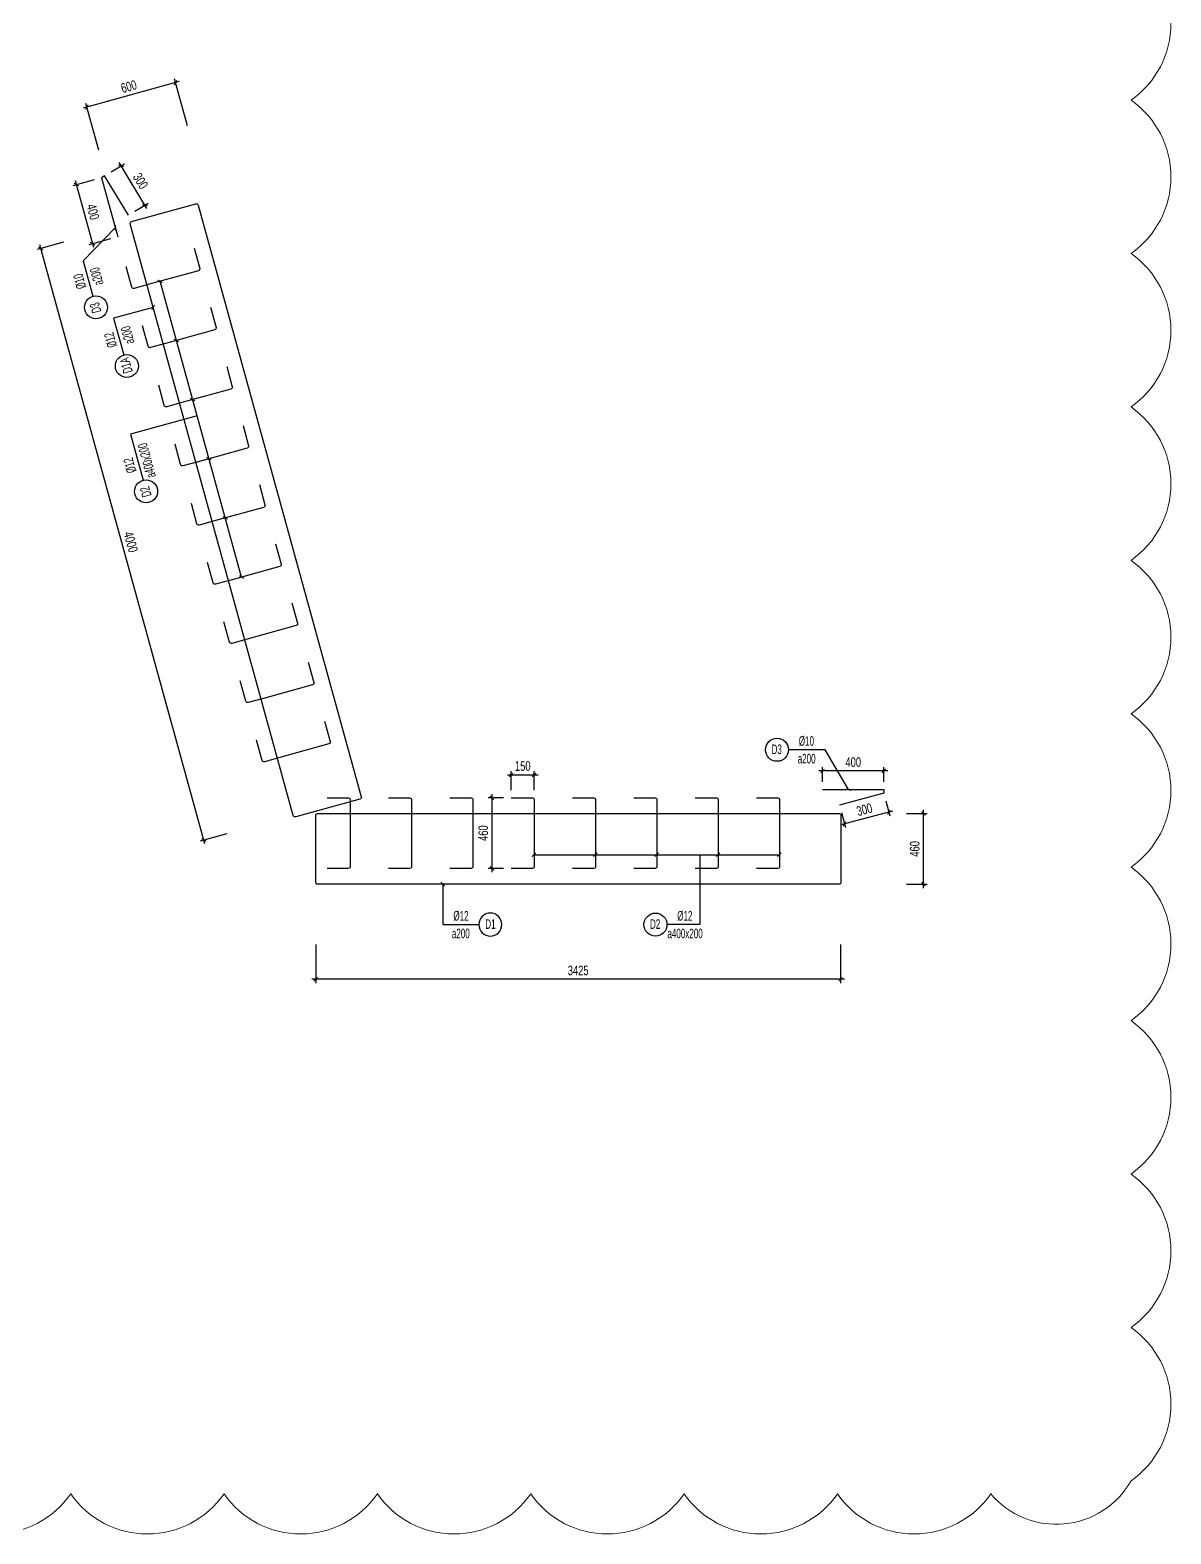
# Model space of a CAD drawing. Header units: millimetres. Extents: x -147841 to 368790, y -162721 to 84261.
# Drawn here: x 309553 to 316993, y -113133 to -103330 of the extents above; entities that cross this region are included whole.
import ezdxf
from ezdxf.enums import TextEntityAlignment as Align

# ---------------------------------------------------------------- set-up
doc = ezdxf.new("R2010")
doc.units = ezdxf.units.MM
doc.header["$LTSCALE"] = 1000
doc.header["$MEASUREMENT"] = 0
doc.header["$PDMODE"] = 1
doc.header["$PDSIZE"] = -10
doc.layers.get('0').update_dxf_attribs({"linetype": 'CONTINUOUS', "lineweight": 18})
doc.layers.get('DEFPOINTS').update_dxf_attribs({"color": 5, "linetype": 'CONTINUOUS', "lineweight": 18})
doc.layers.add('ccu11-Dim', color=8, linetype='CONTINUOUS', lineweight=18)
for name, color, linetype in [('ccu11-Manh', 8, 'CONTINUOUS'), ('ccu11-Thay', 7, 'CONTINUOUS'), ('ccu11-Thepdai', 6, 'CONTINUOUS'), ('KC-Cotthep', 8, 'CONTINUOUS'), ('KC-Dim', 8, 'CONTINUOUS')]:
    doc.layers.add(name, color=color, linetype=linetype)
doc.styles.add('ARIAL', font='arial.ttf', dxfattribs={"width": 0.7})
doc.styles.add('ccu11-dim', font='vnsimli.shx', dxfattribs={"width": 0.65, "bigfont": 'bigfont.shx'})
doc.dimstyles.new('2.5-25', dxfattribs={"dimscale": 25, "dimtxt": 2.5, "dimasz": 1, "dimexe": 1, "dimexo": 2, "dimgap": 1, "dimtad": 1, "dimdec": 1, "dimrnd": 5, "dimdsep": 46, "dimtxsty": 'ARIAL', "dimblk": 'ARCHTICK', "dimcen": -1, "dimdle": 1, "dimclrd": 256, "dimclre": 256, "dimclrt": 3, "dimadec": 0, "dimazin": 2, "dimtfac": 0.1, "dimtdec": 1, "dimtmove": 0, "dimatfit": 1, "dimldrblk": 'ARCHTICK', "dimfxl": 1, "dimtvp": 0.833333, "dimtfill": 1, "dimtolj": 1, "dimtzin": 12, "dimarcsym": 0})
doc.dimstyles.new('ccu11-100x4', dxfattribs={"dimscale": 100, "dimtxt": 2.5, "dimasz": 1, "dimexe": 1, "dimexo": 2, "dimgap": 1, "dimtad": 1, "dimdec": 0, "dimlfac": 0.25, "dimdsep": 46, "dimtxsty": 'ccu11-dim', "dimblk": 'ARCHTICK', "dimcen": -1, "dimdle": 1, "dimclrd": 256, "dimclre": 256, "dimclrt": 31, "dimadec": 0, "dimazin": 2, "dimtfac": 0.1, "dimtdec": 0, "dimtmove": 0, "dimatfit": 1, "dimldrblk": 'ARCHTICK', "dimfxl": 1, "dimtvp": 0.833333, "dimtolj": 1, "dimtzin": 12, "dimarcsym": 0})

# ---------------------------------------------------------------- blocks, each defined once
blk = doc.blocks.new('_ARCHTICK')
at = {"color": 0, "linetype": 'ByBlock', "const_width": 0.3}
blk.add_lwpolyline([(-0.5, -0.5), (0.5, 0.5)], dxfattribs=at)
blk = doc.blocks.new('att_thep_2')
blk.add_circle((-300, 0), 300)
at = {"color": 31, "style": 'ARIAL', "width": 0.6}
blk.add_attdef('SH', text='', height=250, dxfattribs=at).set_placement((-281, -111), align=Align.CENTER)
at = {"color": 3, "style": 'ARIAL', "width": 0.6}
blk.add_attdef('DK', text='', height=250, dxfattribs=at).set_placement((467, 105), align=Align.CENTER)
at = {"color": 2, "style": 'ARIAL', "width": 0.6}
blk.add_attdef('KC', text='', height=250, dxfattribs=at).set_placement((472, -355), align=Align.CENTER)
blk = doc.blocks.new('*D1360')
at = {"layer": 'DEFPOINTS', "color": 0, "ltscale": 3000, "transparency": 16777216}
for p in [(309623.5, -104754.5), (309820.4, -104700.1), (310884.2, -108556.1)]:
    blk.add_point(p, dxfattribs=at)
at = {"layer": 'KC-Dim', "lineweight": -2, "ltscale": 3000, "transparency": 16777216}
for p, q in [((309772.2, -104713.4), (309599.4, -104761.1)), ((310693.9, -108634.5), (309616.8, -104730.4)), ((310836, -108569.4), (310663.2, -108617.1))]:
    blk.add_line(p, q, dxfattribs=at)
at = {"layer": 'KC-Dim', "lineweight": -2, "ltscale": 3000, "transparency": 16777216, "xscale": 25, "yscale": 25, "zscale": 25}
for p, rotation in [((309623.5, -104754.5), 105.4234460771901), ((310687.3, -108610.4), 285.4234460771902)]:
    blk.add_blockref('_ARCHTICK', p, dxfattribs=dict(at, rotation=rotation))
at = {"layer": 'KC-Dim', "color": 3, "ltscale": 3000, "transparency": 16777216, "insert": (310210.2, -106667.3), "char_height": 62.5, "attachment_point": 5, "rotation": 285.42345, "style": 'ARIAL', "bg_fill": 3, "box_fill_scale": 1.25, "bg_fill_color": 256, "bg_fill_true_color": 13158600, "bg_fill_transparency": 0}
blk.add_mtext('\\A1;4000', dxfattribs=at)
blk = doc.blocks.new('*D1361')
at = {"layer": 'DEFPOINTS', "color": 0, "ltscale": 3000, "transparency": 16777216}
for p in [(309923.3, -103832.9), (310592.7, -104002.4), (310014.1, -104162)]:
    blk.add_point(p, dxfattribs=at)
at = {"layer": 'KC-Dim', "lineweight": -2, "ltscale": 3000, "transparency": 16777216}
for p, q in [((310526, -103666.6), (309899.2, -103839.5)), ((310579.4, -103954.2), (310495.3, -103649.2)), ((310000.8, -104113.8), (309916.6, -103808.8))]:
    blk.add_line(p, q, dxfattribs=at)
at = {"layer": 'KC-Dim', "lineweight": -2, "ltscale": 3000, "transparency": 16777216, "xscale": 25, "yscale": 25, "zscale": 25}
for p, rotation in [((310501.9, -103673.3), 15.42344607719014), ((309923.3, -103832.9), 195.4234460771902)]:
    blk.add_blockref('_ARCHTICK', p, dxfattribs=dict(at, rotation=rotation))
at = {"layer": 'KC-Dim', "color": 3, "ltscale": 3000, "transparency": 16777216, "insert": (310197.5, -103698.2), "char_height": 62.5, "attachment_point": 5, "rotation": 15.42345, "style": 'ARIAL', "bg_fill": 3, "box_fill_scale": 1.25, "bg_fill_color": 256, "bg_fill_true_color": 13158600, "bg_fill_transparency": 0}
blk.add_mtext('\\A1;600', dxfattribs=at)
blk = doc.blocks.new('*D1362')
at = {"layer": 'DEFPOINTS', "color": 0, "linetype": 'ByBlock', "ltscale": 30, "transparency": 16777216}
for p in [(311416.1, -109242), (314838.6, -109242), (311416.1, -109517.6)]:
    blk.add_point(p, dxfattribs=at)
at = {"layer": 'KC-Dim', "linetype": 'ByBlock', "lineweight": -2, "ltscale": 30, "transparency": 16777216}
for p, q in [((311416.1, -109292), (311416.1, -109542.6)), ((314838.6, -109292), (314838.6, -109542.6)), ((314863.6, -109517.6), (311391.1, -109517.6))]:
    blk.add_line(p, q, dxfattribs=at)
at = {"layer": 'KC-Dim', "linetype": 'ByBlock', "lineweight": -2, "ltscale": 30, "transparency": 16777216, "xscale": 25, "yscale": 25, "zscale": 25, "rotation": 180}
blk.add_blockref('_ARCHTICK', (311416.1, -109517.6), dxfattribs=at)
at = {"layer": 'KC-Dim', "linetype": 'ByBlock', "lineweight": -2, "ltscale": 30, "transparency": 16777216, "xscale": 25, "yscale": 25, "zscale": 25}
blk.add_blockref('_ARCHTICK', (314838.6, -109517.6), dxfattribs=at)
at = {"layer": 'KC-Dim', "color": 3, "linetype": 'ByBlock', "ltscale": 30, "transparency": 16777216, "insert": (313127.4, -109460.7), "char_height": 62.5, "attachment_point": 5, "style": 'ARIAL', "bg_fill": 3, "box_fill_scale": 1.25, "bg_fill_color": 256, "bg_fill_true_color": 13158600, "bg_fill_transparency": 0}
blk.add_mtext('\\A1;3425', dxfattribs=at)
blk = doc.blocks.new('*D1389')
at = {"layer": 'DEFPOINTS', "color": 0, "ltscale": 3000, "transparency": 16777216}
for p in [(314721.6, -108159.1), (314721.6, -108281.6), (315120.8, -108281.6)]:
    blk.add_point(p, dxfattribs=at)
at = {"layer": 'KC-Dim', "lineweight": -2, "ltscale": 3000, "transparency": 16777216}
for p, q in [((315145.8, -108159.1), (314696.6, -108159.1)), ((314721.6, -108231.6), (314721.6, -108134.1)), ((315120.8, -108231.6), (315120.8, -108134.1))]:
    blk.add_line(p, q, dxfattribs=at)
at = {"layer": 'KC-Dim', "lineweight": -2, "ltscale": 3000, "transparency": 16777216, "xscale": 25, "yscale": 25, "zscale": 25, "rotation": 180}
blk.add_blockref('_ARCHTICK', (314721.6, -108159.1), dxfattribs=at)
at = {"layer": 'KC-Dim', "lineweight": -2, "ltscale": 3000, "transparency": 16777216, "xscale": 25, "yscale": 25, "zscale": 25}
blk.add_blockref('_ARCHTICK', (315120.8, -108159.1), dxfattribs=at)
at = {"layer": 'KC-Dim', "color": 3, "ltscale": 3000, "transparency": 16777216, "insert": (314921.2, -108102.1), "char_height": 62.5, "attachment_point": 5, "style": 'ARIAL', "bg_fill": 3, "box_fill_scale": 1.25, "bg_fill_color": 256, "bg_fill_true_color": 13158600, "bg_fill_transparency": 0}
blk.add_mtext('\\A1;400', dxfattribs=at)
blk = doc.blocks.new('*D1390')
at = {"layer": 'DEFPOINTS', "color": 0, "ltscale": 3000, "transparency": 16777216}
for p in [(315120.8, -108305.3), (314831.2, -108382.5), (314863.8, -108505.1)]:
    blk.add_point(p, dxfattribs=at)
at = {"layer": 'KC-Dim', "lineweight": -2, "ltscale": 3000, "transparency": 16777216}
for p, q in [((315133.7, -108353.6), (315160, -108452)), ((315177.7, -108421.5), (314839.7, -108511.5)), ((314844, -108430.8), (314870.3, -108529.2))]:
    blk.add_line(p, q, dxfattribs=at)
at = {"layer": 'KC-Dim', "lineweight": -2, "ltscale": 3000, "transparency": 16777216, "xscale": 25, "yscale": 25, "zscale": 25}
for p, rotation in [((315153.5, -108427.9), 14.92381909086665), ((314863.8, -108505.1), 194.9238190908667)]:
    blk.add_blockref('_ARCHTICK', p, dxfattribs=dict(at, rotation=rotation))
at = {"layer": 'KC-Dim', "color": 3, "ltscale": 3000, "transparency": 16777216, "insert": (314994, -108411.5), "char_height": 62.5, "attachment_point": 5, "rotation": 14.92382, "style": 'ARIAL', "bg_fill": 3, "box_fill_scale": 1.25, "bg_fill_color": 256, "bg_fill_true_color": 13158600, "bg_fill_transparency": 0}
blk.add_mtext('\\A1;300', dxfattribs=at)
blk = doc.blocks.new('*D1391')
at = {"layer": 'DEFPOINTS', "color": 0, "ltscale": 3000, "transparency": 16777216}
for p in [(315218.9, -108437.8), (315379.2, -108437.8), (315218.9, -108897.8)]:
    blk.add_point(p, dxfattribs=at)
at = {"layer": 'KC-Dim', "lineweight": -2, "ltscale": 3000, "transparency": 16777216}
for p, q in [((315379.2, -108922.8), (315379.2, -108412.8)), ((315268.9, -108437.8), (315404.2, -108437.8)), ((315268.9, -108897.8), (315404.2, -108897.8))]:
    blk.add_line(p, q, dxfattribs=at)
at = {"layer": 'KC-Dim', "lineweight": -2, "ltscale": 3000, "transparency": 16777216, "xscale": 25, "yscale": 25, "zscale": 25}
for p, rotation in [((315379.2, -108437.8), 90), ((315379.2, -108897.8), 270)]:
    blk.add_blockref('_ARCHTICK', p, dxfattribs=dict(at, rotation=rotation))
at = {"layer": 'KC-Dim', "color": 3, "ltscale": 3000, "transparency": 16777216, "insert": (315322.3, -108667.8), "char_height": 62.5, "attachment_point": 5, "rotation": 90, "style": 'ARIAL', "bg_fill": 3, "box_fill_scale": 1.25, "bg_fill_color": 256, "bg_fill_true_color": 13158600, "bg_fill_transparency": 0}
blk.add_mtext('\\A1;460', dxfattribs=at)
blk = doc.blocks.new('*D1392')
at = {"layer": 'ccu11-Dim', "lineweight": -2, "ltscale": 3000, "transparency": 16777216}
for p, q in [((309971.1, -104306.1), (309831.3, -104344.7)), ((309968.4, -104747.4), (309848.8, -104313.9)), ((310077.4, -104691.4), (309937.6, -104729.9))]:
    blk.add_line(p, q, dxfattribs=at)
at = {"layer": 'DEFPOINTS', "color": 0, "ltscale": 3000, "transparency": 16777216}
for p in [(310019.3, -104292.8), (309855.4, -104338), (310125.6, -104678.1)]:
    blk.add_point(p, dxfattribs=at)
at = {"layer": 'ccu11-Dim', "lineweight": -2, "ltscale": 3000, "transparency": 16777216, "xscale": 25, "yscale": 25, "zscale": 25}
for p, rotation in [((309855.4, -104338), 105.425199562054), ((309961.7, -104723.3), 285.425199562054)]:
    blk.add_blockref('_ARCHTICK', p, dxfattribs=dict(at, rotation=rotation))
at = {"layer": 'ccu11-Dim', "color": 3, "ltscale": 3000, "transparency": 16777216, "insert": (309963.4, -104515.5), "char_height": 62.5, "attachment_point": 5, "rotation": 285.4252, "style": 'ARIAL', "bg_fill": 3, "box_fill_scale": 1.25, "bg_fill_color": 256, "bg_fill_true_color": 13158600, "bg_fill_transparency": 0}
blk.add_mtext('\\A1;400', dxfattribs=at)
blk = doc.blocks.new('*D1393')
at = {"layer": 'ccu11-Dim', "lineweight": -2, "ltscale": 3000, "transparency": 16777216}
for p, q in [((310082.1, -104254.8), (310168.6, -104202.5)), ((310315.2, -104493.3), (310134.3, -104194.1)), ((310237.2, -104511.3), (310323.6, -104459))]:
    blk.add_line(p, q, dxfattribs=at)
at = {"layer": 'DEFPOINTS', "color": 0, "ltscale": 3000, "transparency": 16777216}
for p in [(310039.3, -104280.7), (310147.2, -104215.5), (310194.4, -104537.1)]:
    blk.add_point(p, dxfattribs=at)
at = {"layer": 'ccu11-Dim', "lineweight": -2, "ltscale": 3000, "transparency": 16777216, "xscale": 25, "yscale": 25, "zscale": 25}
for p, rotation in [((310147.2, -104215.5), 121.1562452084881), ((310302.3, -104471.9), 301.1562452084881)]:
    blk.add_blockref('_ARCHTICK', p, dxfattribs=dict(at, rotation=rotation))
at = {"layer": 'ccu11-Dim', "color": 3, "ltscale": 3000, "transparency": 16777216, "insert": (310273.4, -104314.2), "char_height": 62.5, "attachment_point": 5, "rotation": 301.15625, "style": 'ARIAL', "bg_fill": 3, "box_fill_scale": 1.25, "bg_fill_color": 256, "bg_fill_true_color": 13158600, "bg_fill_transparency": 0}
blk.add_mtext('\\A1;300', dxfattribs=at)
blk = doc.blocks.new('*D1534')
at = {"layer": 'DEFPOINTS', "color": 0, "ltscale": 3000, "transparency": 16777216}
for p in [(312691.1, -108335.1), (312565.3, -108795.1), (312691.1, -108795.1)]:
    blk.add_point(p, dxfattribs=at)
at = {"layer": 'KC-Dim', "lineweight": -2, "ltscale": 3000, "transparency": 16777216}
for p, q in [((312565.3, -108310.1), (312565.3, -108820.1)), ((312641.1, -108335.1), (312540.3, -108335.1)), ((312641.1, -108795.1), (312540.3, -108795.1))]:
    blk.add_line(p, q, dxfattribs=at)
at = {"layer": 'KC-Dim', "lineweight": -2, "ltscale": 3000, "transparency": 16777216, "xscale": 25, "yscale": 25, "zscale": 25}
for p, rotation in [((312565.3, -108335.1), 90), ((312565.3, -108795.1), 270)]:
    blk.add_blockref('_ARCHTICK', p, dxfattribs=dict(at, rotation=rotation))
at = {"layer": 'KC-Dim', "color": 3, "ltscale": 3000, "transparency": 16777216, "insert": (312508.4, -108565.1), "char_height": 62.5, "attachment_point": 5, "rotation": 90, "style": 'ARIAL', "bg_fill": 3, "box_fill_scale": 1.25, "bg_fill_color": 256, "bg_fill_true_color": 13158600, "bg_fill_transparency": 0}
blk.add_mtext('\\A1;460', dxfattribs=at)
blk = doc.blocks.new('*D1535')
at = {"layer": 'DEFPOINTS', "color": 0, "ltscale": 3000, "transparency": 16777216}
for p in [(312691.1, -108335.1), (312841.1, -108335.1)]:
    blk.add_point(p, dxfattribs=at)
at = {"layer": 'KC-Dim', "lineweight": -2, "ltscale": 3000, "transparency": 16777216}
for p, q in [((312666.1, -108185), (312866.1, -108185)), ((312691.1, -108285.1), (312691.1, -108160)), ((312841.1, -108285.1), (312841.1, -108160))]:
    blk.add_line(p, q, dxfattribs=at)
at = {"layer": 'KC-Dim', "lineweight": -2, "ltscale": 3000, "transparency": 16777216, "xscale": 25, "yscale": 25, "zscale": 25, "rotation": 180}
blk.add_blockref('_ARCHTICK', (312691.1, -108185), dxfattribs=at)
at = {"layer": 'KC-Dim', "lineweight": -2, "ltscale": 3000, "transparency": 16777216, "xscale": 25, "yscale": 25, "zscale": 25}
blk.add_blockref('_ARCHTICK', (312841.1, -108185), dxfattribs=at)
at = {"layer": 'KC-Dim', "color": 3, "ltscale": 3000, "transparency": 16777216, "insert": (312766.1, -108128.1), "char_height": 62.5, "attachment_point": 5, "style": 'ARIAL', "bg_fill": 3, "box_fill_scale": 1.25, "bg_fill_color": 256, "bg_fill_true_color": 13158600, "bg_fill_transparency": 0}
blk.add_mtext('\\A1;150', dxfattribs=at)
at = {"layer": 'DEFPOINTS', "color": 0, "ltscale": 3000, "transparency": 16777216}
blk.add_point((312841.1, -108185), dxfattribs=at)
blk = doc.blocks.new('*U1582')
at = {"layer": 'ccu11-Thepdai', "flags": 128}
blk.add_lwpolyline([(75, 230), (-62.5, 230, 0.414214), (-75, 217.5), (-75, -114.4), (-75, -217.5, 0.414214), (-62.5, -230), (75, -230)], format="xyb", dxfattribs=at)
blk = doc.blocks.new('*U1581')
at = {"layer": 'ccu11-Thay', "color": 0, "linetype": 'ByBlock', "lineweight": -2, "transparency": 16777216}
for p in [(0, 0), (400, 0), (800, 0), (1200, 0), (1600, 0), (2000, 0), (2400, 0), (2800, 0)]:
    blk.add_blockref('*U1582', p, dxfattribs=at)
blk = doc.blocks.new('*U1584')
at = {"layer": 'ccu11-Thepdai', "flags": 128}
blk.add_lwpolyline([(75, 230), (-62.5, 230, 0.414214), (-75, 217.5), (-75, -114.4), (-75, -217.5, 0.414214), (-62.5, -230), (75, -230)], format="xyb", dxfattribs=at)
blk = doc.blocks.new('*U1583')
at = {"layer": 'ccu11-Thay', "color": 0, "linetype": 'ByBlock', "lineweight": -2, "transparency": 16777216}
for p in [(0, 0), (400, 0), (800, 0), (1200, 0), (1600, 0), (2000, 0), (2400, 0), (2800, 0), (3200, 0)]:
    blk.add_blockref('*U1584', p, dxfattribs=at)

msp = doc.modelspace()

# ---------------------------------------------------------------- linework, layer by layer
at = {"layer": 'ccu11-Manh', "ltscale": 3000}
for points in [[(310932.74, -106895.88), (310400.84, -104967.91), (310400.84, -104967.91)], [(312838.65, -108705.7), (314438.65, -108705.7)]]:
    msp.add_lwpolyline(points, dxfattribs=at)
at = {"layer": 'ccu11-Thepdai', "flags": 128}
for points in [[(310194.37, -104537.15), (310039.33, -104280.7), (310019.27, -104292.82), (310125.57, -104678.09)], [(314721.58, -108281.61), (315120.83, -108281.61), (315120.83, -108305.26), (314831.17, -108382.47)]]:
    msp.add_lwpolyline(points, dxfattribs=at)
at = {"layer": 'ccu11-Thepdai'}
for points in [[(310649.45, -104471.39), (311713.37, -108327.3, -0.4142136), (311704.65, -108342.68), (311285.32, -108458.39, -0.4142136), (311269.95, -108449.66), (310206.03, -104593.75, -0.4142136), (310214.75, -104578.38), (310634.08, -104462.66, -0.4142136)], [(314828.65, -108897.78), (311428.65, -108897.78, -0.4142136), (311416.15, -108885.28), (311416.15, -108450.28, -0.4142136), (311428.65, -108437.78), (314828.65, -108437.78, -0.4142136), (314841.15, -108450.28), (314841.15, -108885.28, -0.4142136)]]:
    msp.add_lwpolyline(points, format="xyb", close=True, dxfattribs=at)

# ---------------------------------------------------------------- block references
at = {"layer": 'ccu11-Manh', "ltscale": 3000, "xscale": 25, "yscale": 25, "zscale": 25}
for p, rotation in [((310400.84, -104967.91), 285.4234460771896), ((310507.22, -105353.51), 285.4234460771896), ((310613.6, -105739.1), 285.4234460771896), ((310719.98, -106124.69), 285.4234460771896), ((310826.36, -106510.29), 285.4234460771896), ((310932.76, -106895.88), 285.4234460771896), ((312838.65, -108705.7), 180), ((313238.65, -108705.7), 180), ((313638.65, -108705.7), 180), ((314038.65, -108705.7), 180), ((314438.65, -108705.7), 180)]:
    msp.add_blockref('_ARCHTICK', p, dxfattribs=dict(at, rotation=rotation))
at = {"layer": 'KC-Cotthep'}
ref = msp.add_blockref('att_thep_2', (310164.38, -105447.84), dxfattribs=dict(at, xscale=0.2499999999999998, yscale=0.2499999999999998, zscale=0.2499999999999998, rotation=105.4234460771896))
ref.add_attrib('KC', 'a200', dxfattribs={"layer": '0', "color": 2, "height": 62.5, "rotation": 105.423446, "style": 'ARIAL', "width": 0.6}).set_placement((310218.63, -105310.5), align=Align.CENTER)
ref.add_attrib('DK', '%%C12', dxfattribs={"layer": '0', "color": 215, "height": 62.5, "rotation": 105.423446, "style": 'ARIAL', "width": 0.6}).set_placement((310107.95, -105342.4), align=Align.CENTER)
ref.add_attrib('SH', 'D1A', dxfattribs={"layer": '0', "color": 31, "height": 62.5, "rotation": 105.423446, "style": 'ARIAL', "width": 0.6}).set_placement((310209.93, -105508.15), align=Align.CENTER)
ref = msp.add_blockref('att_thep_2', (310290.17, -106265.09), dxfattribs=dict(at, xscale=0.2499999999999998, yscale=0.2499999999999998, zscale=0.2499999999999998, rotation=105.4234460771896))
ref.add_attrib('KC', 'a400x200', dxfattribs={"layer": '0', "color": 2, "height": 62.5, "rotation": 105.423446, "style": 'ARIAL', "width": 0.6}).set_placement((310344.42, -106127.75), align=Align.CENTER)
ref.add_attrib('DK', '%%C12', dxfattribs={"layer": '0', "color": 215, "height": 62.5, "rotation": 105.423446, "style": 'ARIAL', "width": 0.6}).set_placement((310233.81, -106159.9), align=Align.CENTER)
ref.add_attrib('SH', 'D2', dxfattribs={"layer": '0', "color": 31, "height": 62.5, "rotation": 105.423446, "style": 'ARIAL', "width": 0.6}).set_placement((310337.54, -106332), align=Align.CENTER)
ref = msp.add_blockref('att_thep_2', (313706.62, -109161.16), dxfattribs=dict(at, xscale=0.25, yscale=0.25, zscale=0.25))
ref.add_attrib('KC', 'a400x200', dxfattribs={"layer": '0', "color": 2, "height": 62.5, "style": 'ARIAL', "width": 0.6}).set_placement((313824.59, -109249.98), align=Align.CENTER)
ref.add_attrib('DK', '%%C12', dxfattribs={"layer": '0', "color": 215, "height": 62.5, "style": 'ARIAL', "width": 0.6}).set_placement((313823.02, -109134.8), align=Align.CENTER)
ref.add_attrib('SH', 'D2', dxfattribs={"layer": '0', "color": 31, "height": 62.5, "style": 'ARIAL', "width": 0.6}).set_placement((313629.52, -109189.03), align=Align.CENTER)

# ---------------------------------------------------------------- dimensions: what is measured, and where the dimension line sits
at = {"layer": 'KC-Dim', "ltscale": 3000}
dim = msp.add_linear_dim(base=(309923.3, -103832.89), p1=(310592.73, -104002.37), p2=(310014.09, -104162.01), angle=15.423446, dimstyle='2.5-25', dxfattribs=at)
dim.commit()
dim.dimension.update_dxf_attribs({"geometry": '*D1361', "text_midpoint": (310197.48, -103698.21)})

# ---------------------------------------------------------------- leaders
at = {"layer": 'ccu11-Manh', "ltscale": 10}
for points in [[(310642.69, -105844.54), (310207.29, -105964.66), (310290.17, -106265.09)], [(313921.73, -108709.49), (313921.73, -109161.16), (313705.42, -109161.16)]]:
    msp.add_leader(points, dimstyle='ccu11-100x4', override={"dimgap": 1, "dimtad": 0, "dimldrblk": 'None'}, dxfattribs=at)
at = {"layer": 'ccu11-Manh', "ltscale": 3000}
msp.add_leader([(312244.93, -108897.78), (312244.93, -109161.16), (312479.59, -109161.16)], dimstyle='ccu11-100x4', override={"dimasz": 0.25, "dimtad": 0}, dxfattribs=at)
at = {"layer": 'KC-Dim', "linetype": 'ByBlock', "ltscale": 30}
msp.add_leader([(310356.12, -105137.79), (310098.45, -105208.88), (310164.38, -105447.84)], dimstyle='2.5-25', dxfattribs=at)

# ---------------------------------------------------------------- next in the draw order: dimensions: what is measured, and where the dimension line sits
at = {"layer": 'KC-Dim', "ltscale": 3000}
for base, p1, p2, angle, override, picture, middle in [((309623.48, -104754.46), (310884.21, -108556.08), (309820.41, -104700.14), 285.423446, {"dimtmove": 1}, '*D1360', (310210.25, -106667.3)), ((314721.5773, -108159.0504), (315120.8308, -108281.6118), (314721.5773, -108281.6118), 180, {"dimfxl": 7, "dimfxlon": 1}, '*D1389', (314921.2041, -108102.1396))]:
    dim = msp.add_linear_dim(base=base, p1=p1, p2=p2, angle=angle, dimstyle='2.5-25', override=override, dxfattribs=at)
    dim.commit()
    dim.dimension.update_dxf_attribs({"geometry": picture, "text_midpoint": middle})
at = {"layer": 'KC-Dim', "linetype": 'ByBlock', "ltscale": 30}
dim = msp.add_linear_dim(base=(311416.15, -109517.58), p1=(314838.65, -109241.95), p2=(311416.15, -109241.95), angle=180, dimstyle='2.5-25', dxfattribs=at)
dim.commit()
dim.dimension.update_dxf_attribs({"geometry": '*D1362', "text_midpoint": (313127.4, -109460.65)})

# ---------------------------------------------------------------- next in the draw order: block references
at = {"layer": 'ccu11-Thay', "xscale": -1, "rotation": 285.4251995620412}
msp.add_blockref('*U1583', (311272.25, -107969.25), dxfattribs=at)
at = {"layer": 'KC-Cotthep'}
ref = msp.add_blockref('att_thep_2', (309962.89, -105065.35), dxfattribs=dict(at, xscale=0.25, yscale=0.25, zscale=0.25, rotation=105.423446077216))
ref.add_attrib('KC', 'a200', dxfattribs={"layer": '0', "color": 2, "height": 62.5, "rotation": 105.423446, "style": 'ARIAL', "width": 0.6}).set_placement((310017.14, -104928.01), align=Align.CENTER)
ref.add_attrib('DK', '%%C10', dxfattribs={"layer": '0', "color": 15, "height": 62.5, "rotation": 105.423446, "style": 'ARIAL', "width": 0.6}).set_placement((309906.53, -104960.16), align=Align.CENTER)
ref.add_attrib('SH', 'D3', dxfattribs={"layer": '0', "color": 31, "height": 62.5, "rotation": 105.423446, "style": 'ARIAL', "width": 0.6}).set_placement((310010.36, -105132.63), align=Align.CENTER)
ref = msp.add_blockref('att_thep_2', (314499.31, -108021.8), dxfattribs=dict(at, xscale=0.25, yscale=0.25, zscale=0.25))
ref.add_attrib('KC', 'a200', dxfattribs={"layer": '0', "color": 2, "height": 62.5, "style": 'ARIAL', "width": 0.6}).set_placement((314617.28, -108110.62), align=Align.CENTER)
ref.add_attrib('DK', '%%C10', dxfattribs={"layer": '0', "color": 15, "height": 62.5, "style": 'ARIAL', "width": 0.6}).set_placement((314615.7, -107995.45), align=Align.CENTER)
ref.add_attrib('SH', 'D3', dxfattribs={"layer": '0', "color": 31, "height": 62.5, "style": 'ARIAL', "width": 0.6}).set_placement((314421.82, -108049.67), align=Align.CENTER)
ref = msp.add_blockref('att_thep_2', (312479.59, -109161.16), dxfattribs=dict(at, xscale=-0.25, yscale=0.25, zscale=0.25))
ref.add_attrib('KC', 'a200', dxfattribs={"layer": '0', "color": 2, "height": 62.5, "style": 'ARIAL', "width": 0.6}).set_placement((312362.24, -109249.98), align=Align.CENTER)
ref.add_attrib('DK', '%%C12', dxfattribs={"layer": '0', "color": 215, "height": 62.5, "style": 'ARIAL', "width": 0.6}).set_placement((312363.35, -109134.8), align=Align.CENTER)
ref.add_attrib('SH', 'D1', dxfattribs={"layer": '0', "color": 31, "height": 62.5, "style": 'ARIAL', "width": 0.6}).set_placement((312555.41, -109189.03), align=Align.CENTER)

# ---------------------------------------------------------------- next in the draw order: dimensions: what is measured, and where the dimension line sits
at = {"layer": 'KC-Dim', "ltscale": 3000}
dim = msp.add_aligned_dim(p1=(315120.83, -108305.26), p2=(314831.17, -108382.47), distance=126.91, dimstyle='2.5-25', override={"dimfxl": 7, "dimfxlon": 1}, dxfattribs=at)
dim.commit()
dim.dimension.update_dxf_attribs({"geometry": '*D1390', "text_midpoint": (314994.02, -108411.48)})

# ---------------------------------------------------------------- next in the draw order: leaders
msp.add_leader([(310109.23, -104618.86), (309899.48, -104835.5), (309962.89, -105065.35)], dimstyle='2.5-25', override={"dimgap": 1, "dimtad": 0, "dimfxl": 7, "dimfxlon": 1}, dxfattribs=at)

# ---------------------------------------------------------------- next in the draw order: dimensions: what is measured, and where the dimension line sits
at = {"layer": 'ccu11-Dim', "ltscale": 3000}
dim = msp.add_aligned_dim(p1=(310125.57, -104678.09), p2=(310019.27, -104292.82), distance=169.99, dimstyle='2.5-25', dxfattribs=at)
dim.commit()
dim.dimension.update_dxf_attribs({"geometry": '*D1392', "text_midpoint": (309963.41, -104515.53)})
at = {"layer": 'KC-Dim', "ltscale": 3000}
dim = msp.add_linear_dim(base=(315379.18, -108437.78), p1=(315218.87, -108897.78), p2=(315218.87, -108437.78), angle=90, dimstyle='2.5-25', override={"dimfxl": 7, "dimfxlon": 1}, dxfattribs=at)
dim.commit()
dim.dimension.update_dxf_attribs({"geometry": '*D1391', "text_midpoint": (315322.27, -108667.78)})

# ---------------------------------------------------------------- next in the draw order: leaders
msp.add_leader([(314890.81, -108281.61), (314737.75, -108021.8), (314499.31, -108021.8)], dimstyle='2.5-25', override={"dimgap": 1, "dimtad": 0, "dimfxl": 7, "dimfxlon": 1}, dxfattribs=at)

# ---------------------------------------------------------------- next in the draw order: dimensions: what is measured, and where the dimension line sits
at = {"layer": 'ccu11-Dim', "ltscale": 3000}
dim = msp.add_aligned_dim(p1=(310194.37, -104537.15), p2=(310039.33, -104280.7), distance=-126.06, dimstyle='2.5-25', dxfattribs=at)
dim.commit()
dim.dimension.update_dxf_attribs({"geometry": '*D1393', "text_midpoint": (310273.45, -104314.25)})

# ---------------------------------------------------------------- next in the draw order: linework, layer by layer
at = {"layer": 'DEFPOINTS', "color": 2, "flags": 128}
msp.add_lwpolyline([(316732.58, -102787.23, -0.5205671), (316732.58, -103787.23, -0.5205671), (316732.58, -104787.23, -0.5205671), (316732.58, -105787.23, -0.5205671), (316732.58, -106787.23, -0.5205671), (316732.58, -107787.23, -0.5205671), (316732.58, -108787.23, -0.5205671), (316732.58, -109787.23, -0.5205671), (316732.58, -110787.23, -0.5205671), (316732.58, -111787.23, -0.5205671), (316732.58, -112787.23, -0.5205671), (315818.11, -112872.76, -0.5205671), (314818.11, -112872.76, -0.5205671), (313818.11, -112872.76, -0.5205671), (312818.11, -112872.76, -0.5205671), (311818.11, -112872.76, -0.5205671), (310818.11, -112872.76, -0.5205671), (309818.11, -112872.76, -0.5205671), (308818.11, -112872.76, -0.5205671)], format="xyb", dxfattribs=at)

# ---------------------------------------------------------------- next in the draw order: dimensions: what is measured, and where the dimension line sits
at = {"layer": 'KC-Dim', "ltscale": 3000}
dim = msp.add_linear_dim(base=(312565.32, -108795.08), p1=(312691.15, -108335.08), p2=(312691.15, -108795.08), angle=90, dimstyle='2.5-25', override={"dimfxl": 7, "dimfxlon": 1}, dxfattribs=at)
dim.commit()
dim.dimension.update_dxf_attribs({"geometry": '*D1534', "text_midpoint": (312508.41, -108565.08)})

# ---------------------------------------------------------------- next in the draw order: dimensions: what is measured, and where the dimension line sits
dim = msp.add_linear_dim(base=(312841.15, -108185.01), p1=(312691.15, -108335.08), p2=(312841.15, -108335.08), dimstyle='2.5-25', override={"dimfxl": 7, "dimfxlon": 1}, dxfattribs=at)
dim.commit()
dim.dimension.update_dxf_attribs({"geometry": '*D1535', "text_midpoint": (312766.15, -108128.1)})

# ---------------------------------------------------------------- next in the draw order: block references
at = {"layer": 'ccu11-Thay', "xscale": -1}
msp.add_blockref('*U1581', (314366.15, -108565.08), dxfattribs=at)

doc.saveas('drawing.dxf')
